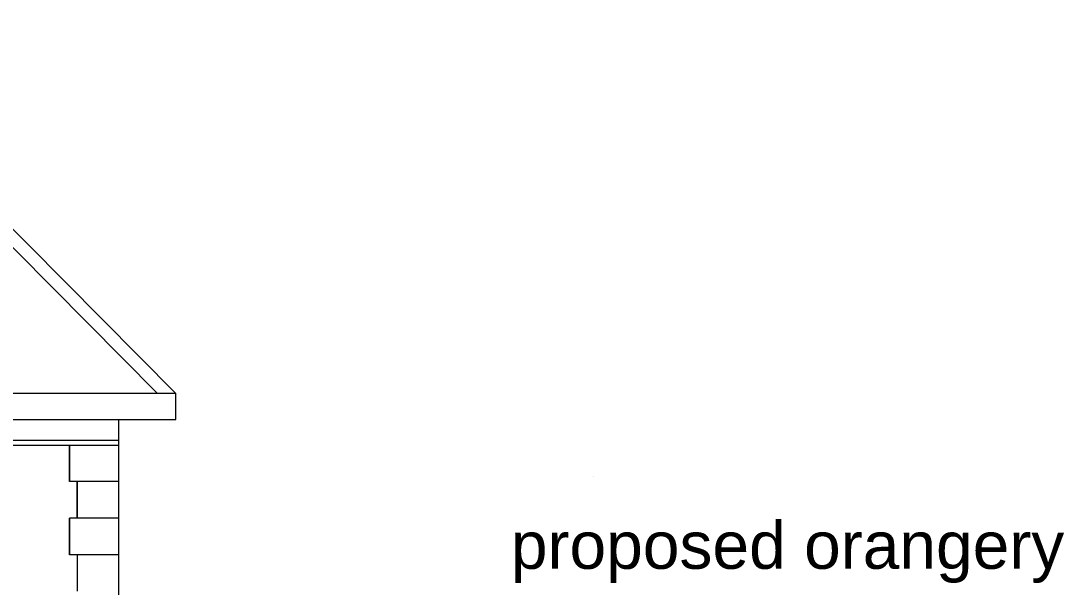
# Model space of a CAD drawing. Header units: millimetres. Extents: x -5841 to 140562, y 1006 to 102310.
# Drawn here: x 51541 to 59729, y 87990 to 92436 of the extents above; entities that cross this region are included whole.
import ezdxf

# ---------------------------------------------------------------- set-up
doc = ezdxf.new("R2010")
doc.units = ezdxf.units.MM
doc.header["$LTSCALE"] = 10
doc.layers.add('PDF17_0', color=7, linetype='Continuous')
doc.layers.add('PDF17_Text', color=7, linetype='Continuous')
doc.layers.add('PDF17_22_ROAD_OR_TRACK', color=8, linetype='Continuous', true_color=0x767676)
doc.styles.add('PDF ArialMT', font='arial.ttf')

msp = doc.modelspace()

# ---------------------------------------------------------------- linework, layer by layer
at = {"layer": 'PDF17_0', "lineweight": 0}
for points in [[(46962.9, 89305.2), (46962.9, 89511), (49857, 92436.3), (52757.3, 89511), (39216.2, 89511)], [(47100.1, 89511), (49857, 92292.8), (52613.8, 89511)], [(42472.1, 91837.5), (41854.6, 91837.5), (39216.2, 89511), (39216.2, 89305.2), (52757.3, 89305.2), (52757.3, 89511)], [(52308.2, 89305.2), (52308.2, 87097.2)], [(46688.4, 89105.6), (52308.2, 89105.6)], [(46694.7, 89143), (52308.2, 89143)], [(52308.2, 88818.7), (51983.9, 88818.7), (51983.9, 88531.8), (51983.9, 88818.7), (51921.5, 88818.7), (51921.5, 89105.6), (51921.5, 88818.7)], [(51983.9, 88244.9), (51921.5, 88244.9), (51921.5, 88531.8), (51921.5, 88244.9)], [(52308.2, 88531.8), (51921.5, 88531.8)], [(52308.2, 88244.9), (51983.9, 88244.9), (51983.9, 87957.9)]]:
    msp.add_lwpolyline(points, dxfattribs=at)
at = {"layer": 'PDF17_22_ROAD_OR_TRACK', "lineweight": 0}
msp.add_lwpolyline([(56038.1, 88862.3), (56038.1, 88862.3)], dxfattribs=at)

# ---------------------------------------------------------------- texts
at = {"layer": 'PDF17_Text', "insert": (55386.7, 88263.5), "char_height": 370.404, "attachment_point": 4, "style": 'PDF ArialMT'}
msp.add_mtext('proposed orangery', dxfattribs=at)

doc.saveas('drawing.dxf')
